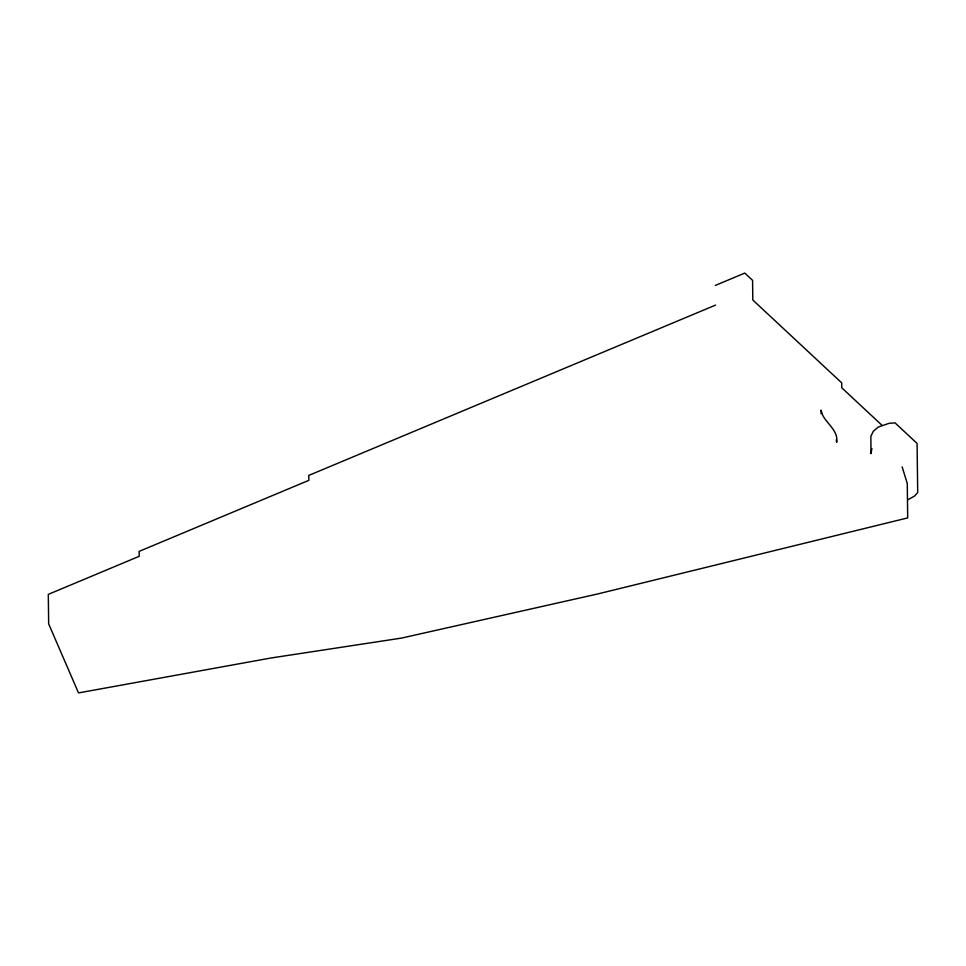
<?xml version="1.0" encoding="UTF-8"?>
<svg xmlns="http://www.w3.org/2000/svg" width="966" height="966" viewBox="0 0 966 966"><rect width="100%" height="100%" fill="white"/><g stroke="black" fill="none" stroke-linecap="round" stroke-linejoin="round"><path stroke-width="1.45" d="M871.912 448.49L870.97 453.67L870.897 436.306L873.276 431.295L878.251 427.069L889.227 423.277L895.047 422.879L917.072 443.406L917.7 492.612L914.452 496.126L907.98 499.688M715.311 285.429L744.786 273.088L752.574 280.345L752.816 300.015L841.7 382.862L841.76 387.789L882.139 425.426M715.552 305.099L308.782 475.417L308.842 480.344L139.128 551.393L139.189 556.319L48.3 594.368L48.662 623.879L78.512 692.912L270.891 658.015L401.445 638.103L597.592 593.981L907.69 517.909L907.267 483.483L902.135 466.856M836.29 439.832L836.677 442.283C838.548 431.053 827.186 424.098 822.634 415.175L821.052 410.091L821.1 413.786"/></g></svg>
